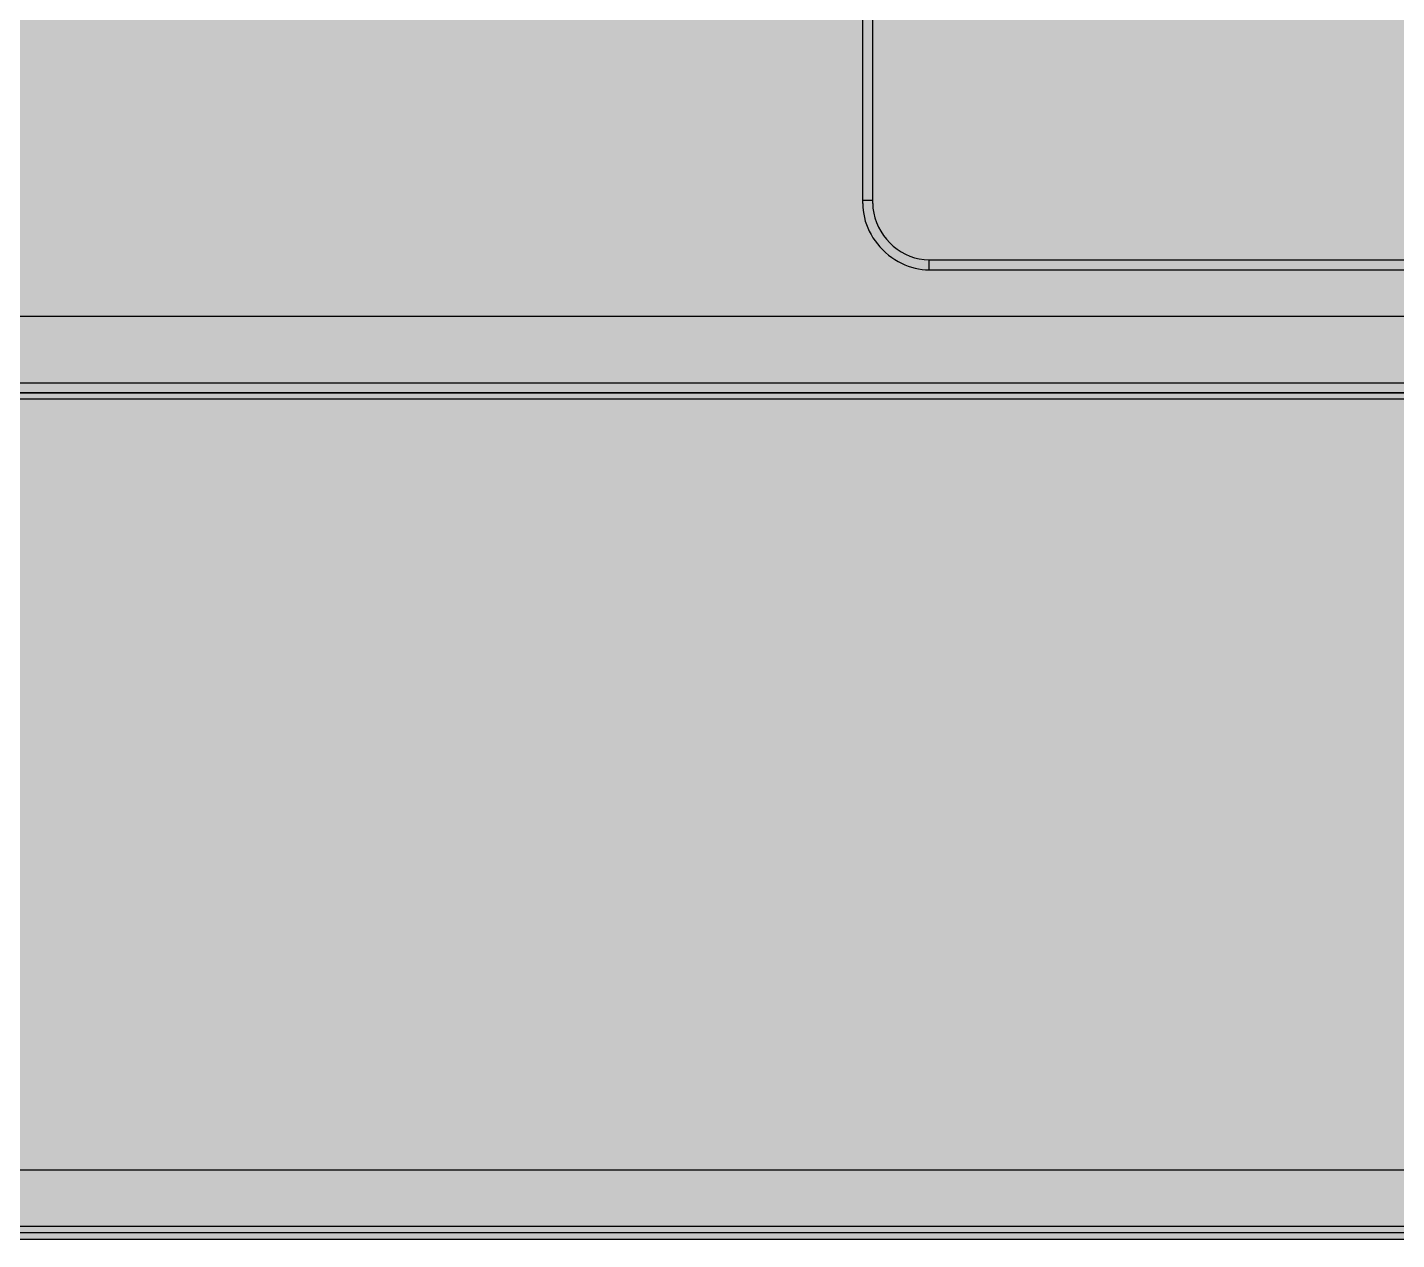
# Model space of a CAD drawing. Header units: millimetres. Extents: x 0 to 966, y -664 to 90.
# Drawn here: x 893.47 to 929.74, y -260 to -227.89 of the extents above; entities that cross this region are included whole.
import ezdxf

# ---------------------------------------------------------------- set-up
doc = ezdxf.new("R2010")
doc.units = ezdxf.units.MM
for name, color, linetype in [('HDL_BODY', 7, 'Continuous'), ('HDL_DETAIL', 7, 'Continuous'), ('HDL_PRINT', 7, 'Continuous')]:
    doc.layers.add(name, color=color, linetype=linetype)

# ---------------------------------------------------------------- blocks, each defined once
blk = doc.blocks.new('M_R16.10.1_FRONT')
at = {"layer": 'HDL_BODY', "true_color": 0x202126}
blk.add_hatch(color=250, dxfattribs=at).paths.add_polyline_path([(0, 0), (216, 0), (216, 90), (0, 90)])
at = {"layer": 'HDL_BODY', "true_color": 0x2a2a30}
blk.add_hatch(color=250, dxfattribs=at).paths.add_polyline_path([(0.4, 20.52), (215.6, 20.52), (215.6, 68.31), (0.4, 68.31)])
at = {"layer": 'HDL_BODY', "true_color": 0x23242a}
blk.add_hatch(color=250, dxfattribs=at).paths.add_polyline_path([(0.4, 0.5), (215.6, 0.5), (215.6, 19.8), (0.4, 19.8)])
at = {"layer": 'HDL_PRINT', "true_color": 0xdee1e9}
for points in [[(145.58, 31.936), (145.755, 31.936), (145.755, 30.968), (145.755, 30.902), (145.753, 30.837), (145.75, 30.774), (145.744, 30.714), (145.734, 30.659), (145.718, 30.609), (145.697, 30.565), (145.669, 30.529), (145.664, 30.491), (145.649, 30.453), (145.627, 30.415), (145.598, 30.377), (145.565, 30.339), (145.529, 30.302), (145.491, 30.265), (145.455, 30.235), (145.411, 30.213), (145.361, 30.197), (145.305, 30.187), (145.245, 30.18), (145.183, 30.177), (145.118, 30.176), (145.052, 30.176), (144.982, 30.176), (144.922, 30.178), (144.868, 30.183), (144.821, 30.192), (144.779, 30.208), (144.74, 30.232), (144.703, 30.265), (144.665, 30.302), (144.627, 30.339), (144.589, 30.377), (144.551, 30.415), (144.513, 30.453), (144.476, 30.491), (144.439, 30.529), (144.435, 30.565), (144.425, 30.609), (144.411, 30.659), (144.395, 30.714), (144.378, 30.774), (144.364, 30.837), (144.354, 30.902), (144.35, 30.968), (144.35, 31.936), (144.614, 31.936), (144.614, 30.968), (144.614, 30.897), (144.616, 30.836), (144.621, 30.783), (144.63, 30.735), (144.646, 30.693), (144.67, 30.653), (144.703, 30.615), (144.703, 30.578), (144.706, 30.551), (144.713, 30.529), (144.728, 30.506), (144.752, 30.478), (144.789, 30.44), (144.833, 30.44), (144.877, 30.44), (144.922, 30.44), (144.966, 30.44), (145.009, 30.44), (145.052, 30.44), (145.122, 30.44), (145.183, 30.442), (145.237, 30.447), (145.284, 30.457), (145.327, 30.472), (145.367, 30.496), (145.405, 30.529), (145.437, 30.562), (145.469, 30.597), (145.498, 30.636), (145.525, 30.682), (145.547, 30.736), (145.565, 30.8), (145.576, 30.877), (145.58, 30.968), (145.58, 31.936)], [(148.828, 30.44), (148.828, 30.176), (147.687, 30.176), (147.687, 30.228), (147.687, 30.276), (147.687, 30.315), (147.687, 30.341), (147.687, 30.351), (147.72, 30.389), (147.745, 30.427), (147.766, 30.465), (147.785, 30.503), (147.805, 30.541), (147.83, 30.578), (147.862, 30.615), (147.9, 30.653), (147.938, 30.691), (147.976, 30.728), (148.014, 30.766), (148.051, 30.804), (148.088, 30.841), (148.125, 30.879), (148.184, 30.935), (148.241, 30.984), (148.298, 31.029), (148.352, 31.069), (148.403, 31.106), (148.451, 31.14), (148.494, 31.172), (148.532, 31.203), (148.564, 31.233), (148.569, 31.27), (148.582, 31.307), (148.599, 31.345), (148.618, 31.382), (148.635, 31.42), (148.648, 31.457), (148.653, 31.494), (148.653, 31.532), (148.651, 31.57), (148.646, 31.608), (148.636, 31.646), (148.621, 31.684), (148.597, 31.721), (148.564, 31.758), (148.527, 31.763), (148.49, 31.776), (148.452, 31.793), (148.414, 31.812), (148.376, 31.83), (148.338, 31.842), (148.3, 31.847), (148.263, 31.842), (148.226, 31.828), (148.189, 31.805), (148.151, 31.777), (148.114, 31.744), (148.076, 31.709), (148.04, 31.672), (148.033, 31.665), (148.016, 31.646), (147.995, 31.616), (147.974, 31.58), (147.957, 31.538), (147.951, 31.494), (147.776, 31.494), (147.776, 31.557), (147.779, 31.612), (147.785, 31.661), (147.798, 31.704), (147.818, 31.743), (147.85, 31.78), (147.893, 31.814), (147.951, 31.847), (147.984, 31.88), (148.018, 31.912), (148.054, 31.942), (148.093, 31.968), (148.136, 31.99), (148.184, 32.008), (148.239, 32.019), (148.3, 32.022), (148.367, 32.019), (148.432, 32.008), (148.495, 31.99), (148.554, 31.968), (148.61, 31.942), (148.66, 31.912), (148.705, 31.88), (148.742, 31.847), (148.774, 31.809), (148.796, 31.769), (148.812, 31.727), (148.821, 31.68), (148.826, 31.626), (148.828, 31.565), (148.828, 31.494), (148.828, 31.443), (148.828, 31.395), (148.828, 31.356), (148.828, 31.329), (148.828, 31.319), (148.823, 31.282), (148.809, 31.244), (148.787, 31.207), (148.759, 31.169), (148.726, 31.131), (148.691, 31.093), (148.653, 31.054), (148.645, 31.022), (148.623, 30.989), (148.588, 30.957), (148.543, 30.923), (148.49, 30.89), (148.43, 30.857), (148.366, 30.824), (148.3, 30.79), (148.264, 30.725), (148.228, 30.677), (148.195, 30.641), (148.167, 30.613), (148.145, 30.588), (148.131, 30.561), (148.125, 30.529), (148.084, 30.52), (148.058, 30.498), (148.045, 30.471), (148.04, 30.449), (148.04, 30.44), (148.828, 30.44)], [(149.092, 30.704), (149.355, 30.704), (149.356, 30.666), (149.357, 30.628), (149.362, 30.591), (149.372, 30.553), (149.388, 30.516), (149.411, 30.478), (149.444, 30.44), (149.487, 30.402), (149.528, 30.377), (149.564, 30.362), (149.593, 30.354), (149.612, 30.351), (149.619, 30.351), (149.689, 30.356), (149.75, 30.368), (149.803, 30.386), (149.85, 30.405), (149.892, 30.422), (149.931, 30.435), (149.969, 30.44), (149.974, 30.483), (149.986, 30.533), (150.004, 30.588), (150.023, 30.644), (150.04, 30.699), (150.053, 30.748), (150.058, 30.79), (150.051, 30.841), (150.035, 30.898), (150.013, 30.956), (149.992, 31.006), (149.975, 31.041), (149.969, 31.054), (149.936, 31.088), (149.902, 31.12), (149.866, 31.15), (149.827, 31.177), (149.784, 31.2), (149.735, 31.217), (149.681, 31.229), (149.619, 31.233), (149.612, 31.226), (149.593, 31.21), (149.564, 31.188), (149.528, 31.167), (149.487, 31.15), (149.444, 31.144), (149.355, 31.054), (149.092, 31.054), (149.266, 31.936), (150.147, 31.936), (150.147, 31.758), (149.444, 31.758), (149.355, 31.233), (149.417, 31.265), (149.472, 31.296), (149.52, 31.326), (149.564, 31.353), (149.603, 31.375), (149.64, 31.393), (149.674, 31.404), (149.708, 31.408), (149.77, 31.404), (149.825, 31.393), (149.877, 31.375), (149.926, 31.353), (149.976, 31.326), (150.028, 31.296), (150.084, 31.265), (150.147, 31.233), (150.175, 31.195), (150.196, 31.151), (150.211, 31.1), (150.222, 31.045), (150.228, 30.985), (150.231, 30.922), (150.232, 30.857), (150.232, 30.79), (150.232, 30.72), (150.23, 30.66), (150.226, 30.607), (150.216, 30.56), (150.201, 30.518), (150.178, 30.478), (150.147, 30.44), (150.09, 30.385), (150.039, 30.336), (149.989, 30.294), (149.94, 30.258), (149.889, 30.228), (149.833, 30.205), (149.771, 30.189), (149.701, 30.179), (149.619, 30.176), (149.582, 30.18), (149.539, 30.191), (149.492, 30.208), (149.443, 30.231), (149.394, 30.258), (149.346, 30.287), (149.303, 30.319), (149.266, 30.351), (149.234, 30.384), (149.203, 30.419), (149.173, 30.456), (149.147, 30.495), (149.124, 30.539), (149.107, 30.588), (149.096, 30.642), (149.092, 30.704)], [(152.428, 30.176), (151.726, 31.936), (151.99, 31.936), (152.428, 30.704), (152.461, 30.666), (152.485, 30.628), (152.501, 30.591), (152.51, 30.553), (152.515, 30.516), (152.517, 30.478), (152.517, 30.44), (152.549, 30.478), (152.572, 30.516), (152.587, 30.553), (152.596, 30.591), (152.601, 30.628), (152.603, 30.666), (152.603, 30.704), (153.131, 31.936), (153.305, 31.936), (152.692, 30.176), (152.428, 30.176)], [(153.483, 30.879), (153.483, 31.144), (153.516, 31.177), (153.55, 31.209), (153.586, 31.238), (153.625, 31.265), (153.668, 31.287), (153.717, 31.304), (153.771, 31.315), (153.833, 31.319), (153.922, 31.233), (153.959, 31.232), (153.996, 31.231), (154.034, 31.226), (154.072, 31.216), (154.109, 31.2), (154.148, 31.177), (154.186, 31.144), (154.272, 31.144), (154.36, 31.144), (154.413, 31.144), (154.46, 31.144), (154.499, 31.144), (154.526, 31.144), (154.535, 31.144), (154.573, 31.181), (154.601, 31.209), (154.624, 31.232), (154.646, 31.255), (154.674, 31.282), (154.71, 31.319), (154.71, 31.054), (154.674, 31.018), (154.646, 30.991), (154.624, 30.968), (154.601, 30.945), (154.573, 30.917), (154.535, 30.879), (154.526, 30.879), (154.499, 30.879), (154.46, 30.879), (154.413, 30.879), (154.36, 30.879), (154.272, 30.879), (154.235, 30.884), (154.197, 30.897), (154.16, 30.914), (154.122, 30.933), (154.084, 30.951), (154.046, 30.963), (154.008, 30.968), (153.971, 31), (153.933, 31.023), (153.896, 31.038), (153.858, 31.048), (153.82, 31.052), (153.782, 31.054), (153.744, 31.054), (153.658, 31.054), (153.62, 31.018), (153.592, 30.991), (153.57, 30.968), (153.547, 30.945), (153.52, 30.917), (153.483, 30.879)], [(146.107, 30.176), (146.107, 31.144), (146.193, 31.144), (146.193, 30.968), (146.227, 31.001), (146.261, 31.032), (146.298, 31.062), (146.337, 31.088), (146.381, 31.111), (146.43, 31.128), (146.484, 31.14), (146.546, 31.144), (146.632, 31.144), (146.67, 31.106), (146.698, 31.081), (146.721, 31.066), (146.744, 31.058), (146.772, 31.055), (146.81, 31.054), (146.81, 30.968), (146.81, 30.924), (146.81, 30.893), (146.81, 30.866), (146.81, 30.834), (146.81, 30.79), (146.81, 30.176), (146.632, 30.176), (146.632, 30.79), (146.632, 30.879), (146.631, 30.923), (146.626, 30.949), (146.613, 30.963), (146.588, 30.968), (146.546, 30.968), (146.545, 30.977), (146.54, 30.999), (146.527, 31.024), (146.5, 31.046), (146.457, 31.054), (146.42, 31.048), (146.393, 31.032), (146.371, 31.011), (146.348, 30.991), (146.32, 30.975), (146.282, 30.968), (146.277, 30.93), (146.265, 30.892), (146.247, 30.854), (146.228, 30.816), (146.211, 30.779), (146.198, 30.741), (146.193, 30.704), (146.193, 30.176), (146.107, 30.176)], [(144.439, 29.032), (144.615, 29.032), (144.615, 27.272), (144.439, 27.272), (144.439, 29.032)], [(147.423, 27.272), (147.248, 27.272), (147.248, 28.68), (147.204, 28.636), (147.163, 28.595), (147.128, 28.559), (147.099, 28.53), (147.08, 28.511), (147.073, 28.504), (147.035, 28.471), (146.997, 28.448), (146.959, 28.432), (146.922, 28.423), (146.884, 28.418), (146.847, 28.416), (146.81, 28.416), (146.81, 28.592), (146.846, 28.621), (146.889, 28.644), (146.935, 28.663), (146.985, 28.68), (147.034, 28.697), (147.081, 28.716), (147.123, 28.739), (147.159, 28.768), (147.193, 28.806), (147.218, 28.843), (147.239, 28.881), (147.258, 28.919), (147.279, 28.957), (147.304, 28.994), (147.337, 29.032), (147.423, 29.032), (147.423, 27.272)], [(151.373, 27.272), (151.198, 27.272), (151.198, 28.68), (151.166, 28.643), (151.142, 28.607), (151.122, 28.574), (151.103, 28.546), (151.082, 28.523), (151.057, 28.509), (151.024, 28.504), (150.986, 28.471), (150.948, 28.448), (150.911, 28.432), (150.873, 28.423), (150.836, 28.418), (150.798, 28.416), (150.76, 28.416), (150.76, 28.592), (150.797, 28.621), (150.84, 28.644), (150.887, 28.663), (150.936, 28.68), (150.985, 28.697), (151.032, 28.716), (151.076, 28.739), (151.113, 28.768), (151.145, 28.806), (151.169, 28.843), (151.189, 28.881), (151.208, 28.919), (151.229, 28.957), (151.254, 28.994), (151.287, 29.032), (151.373, 29.032), (151.373, 27.272)], [(149.266, 27.272), (149.794, 27.888), (149.355, 28.504), (149.619, 28.504), (149.794, 28.24), (149.8, 28.203), (149.817, 28.175), (149.838, 28.152), (149.86, 28.129), (149.876, 28.102), (149.883, 28.064), (149.889, 28.102), (149.905, 28.129), (149.926, 28.152), (149.946, 28.175), (149.962, 28.203), (149.969, 28.24), (150.147, 28.504), (150.41, 28.504), (149.969, 27.976), (150.496, 27.272), (150.232, 27.272), (149.969, 27.624), (149.883, 27.8), (149.53, 27.272), (149.266, 27.272)], [(144.966, 27.272), (144.966, 28.152), (145.141, 28.152), (145.141, 28.064), (145.178, 28.097), (145.216, 28.12), (145.253, 28.136), (145.291, 28.145), (145.329, 28.15), (145.367, 28.152), (145.405, 28.152), (145.448, 28.152), (145.478, 28.152), (145.505, 28.152), (145.536, 28.152), (145.58, 28.152), (145.589, 28.151), (145.611, 28.146), (145.637, 28.133), (145.66, 28.107), (145.669, 28.064), (145.755, 27.976), (145.755, 27.966), (145.755, 27.94), (145.755, 27.9), (145.755, 27.852), (145.755, 27.8), (145.755, 27.272), (145.58, 27.272), (145.58, 27.8), (145.58, 27.844), (145.58, 27.875), (145.58, 27.902), (145.58, 27.933), (145.58, 27.976), (145.571, 27.977), (145.549, 27.982), (145.522, 27.995), (145.5, 28.021), (145.491, 28.064), (145.405, 28.064), (145.361, 28.064), (145.319, 28.061), (145.283, 28.053), (145.254, 28.038), (145.234, 28.013), (145.227, 27.976), (145.191, 27.969), (145.167, 27.95), (145.152, 27.921), (145.144, 27.885), (145.142, 27.844), (145.141, 27.8), (145.141, 27.272), (144.966, 27.272)]]:
    blk.add_hatch(color=254, dxfattribs=at).paths.add_polyline_path(points)
h = blk.add_hatch(color=254, dxfattribs=at)
h.paths.add_polyline_path([(150.496, 31.054), (150.496, 31.139), (150.496, 31.217), (150.496, 31.289), (150.496, 31.354), (150.496, 31.413), (150.496, 31.465), (150.496, 31.511), (150.496, 31.55), (150.496, 31.583), (150.529, 31.645), (150.562, 31.698), (150.595, 31.744), (150.628, 31.781), (150.661, 31.81), (150.694, 31.831), (150.727, 31.843), (150.76, 31.847), (150.77, 31.885), (150.797, 31.921), (150.836, 31.954), (150.883, 31.982), (150.932, 32.003), (150.981, 32.017), (151.024, 32.022), (151.062, 32.018), (151.099, 32.005), (151.137, 31.989), (151.174, 31.97), (151.212, 31.953), (151.249, 31.941), (151.287, 31.936), (151.324, 31.898), (151.351, 31.87), (151.374, 31.847), (151.396, 31.824), (151.424, 31.796), (151.462, 31.758), (151.495, 31.721), (151.519, 31.684), (151.535, 31.646), (151.544, 31.608), (151.549, 31.57), (151.551, 31.532), (151.551, 31.494), (151.58, 31.458), (151.601, 31.414), (151.616, 31.364), (151.626, 31.309), (151.633, 31.249), (151.636, 31.186), (151.637, 31.121), (151.637, 31.054), (151.633, 30.989), (151.624, 30.924), (151.61, 30.862), (151.594, 30.803), (151.578, 30.747), (151.565, 30.697), (151.555, 30.652), (151.551, 30.615), (151.522, 30.553), (151.498, 30.499), (151.479, 30.45), (151.462, 30.406), (151.445, 30.367), (151.426, 30.331), (151.403, 30.297), (151.373, 30.265), (151.336, 30.26), (151.297, 30.247), (151.255, 30.23), (151.208, 30.211), (151.154, 30.193), (151.094, 30.181), (151.024, 30.176), (150.962, 30.18), (150.907, 30.191), (150.859, 30.208), (150.815, 30.231), (150.776, 30.258), (150.739, 30.287), (150.705, 30.319), (150.671, 30.351), (150.624, 30.407), (150.586, 30.467), (150.556, 30.531), (150.534, 30.599), (150.518, 30.67), (150.507, 30.744), (150.501, 30.82), (150.498, 30.897), (150.496, 30.975), (150.496, 31.054)])
h.paths.add_polyline_path([(150.671, 31.054), (150.674, 30.97), (150.682, 30.892), (150.694, 30.82), (150.708, 30.755), (150.723, 30.697), (150.737, 30.645), (150.749, 30.6), (150.757, 30.561), (150.76, 30.529), (150.798, 30.491), (150.836, 30.455), (150.873, 30.421), (150.911, 30.393), (150.948, 30.371), (150.986, 30.356), (151.024, 30.351), (151.062, 30.356), (151.099, 30.371), (151.137, 30.393), (151.174, 30.421), (151.212, 30.455), (151.249, 30.491), (151.287, 30.529), (151.313, 30.561), (151.333, 30.6), (151.348, 30.645), (151.359, 30.697), (151.366, 30.755), (151.37, 30.82), (151.372, 30.892), (151.373, 30.97), (151.373, 31.054), (151.373, 31.155), (151.373, 31.246), (151.371, 31.327), (151.368, 31.399), (151.363, 31.462), (151.355, 31.518), (151.344, 31.566), (151.329, 31.608), (151.311, 31.643), (151.287, 31.672), (151.249, 31.709), (151.212, 31.744), (151.174, 31.777), (151.137, 31.805), (151.099, 31.828), (151.062, 31.842), (151.024, 31.847), (150.986, 31.842), (150.948, 31.828), (150.911, 31.805), (150.873, 31.777), (150.836, 31.744), (150.798, 31.709), (150.76, 31.672), (150.757, 31.639), (150.749, 31.599), (150.737, 31.551), (150.723, 31.494), (150.708, 31.428), (150.694, 31.352), (150.682, 31.265), (150.674, 31.166), (150.671, 31.054)])
h = blk.add_hatch(color=254, dxfattribs=at)
h.paths.add_polyline_path([(147.159, 31.233), (147.159, 31.494), (147.423, 31.494), (147.423, 31.233), (147.159, 31.233)])
h.paths.add_polyline_path([(147.159, 30.176), (147.159, 30.44), (147.423, 30.44), (147.423, 30.176), (147.159, 30.176)])
h = blk.add_hatch(color=254, dxfattribs=at)
h.paths.add_polyline_path([(149.092, 28.592), (148.917, 28.592), (148.91, 28.63), (148.894, 28.657), (148.872, 28.68), (148.851, 28.703), (148.834, 28.731), (148.828, 28.768), (148.791, 28.805), (148.764, 28.83), (148.741, 28.845), (148.719, 28.853), (148.691, 28.856), (148.653, 28.856), (148.615, 28.856), (148.577, 28.854), (148.54, 28.849), (148.502, 28.84), (148.465, 28.824), (148.427, 28.801), (148.389, 28.768), (148.383, 28.761), (148.366, 28.742), (148.345, 28.713), (148.323, 28.677), (148.307, 28.636), (148.3, 28.592), (148.272, 28.555), (148.251, 28.511), (148.235, 28.461), (148.225, 28.405), (148.219, 28.345), (148.216, 28.283), (148.215, 28.218), (148.214, 28.152), (148.246, 28.19), (148.271, 28.225), (148.291, 28.258), (148.31, 28.287), (148.331, 28.309), (148.356, 28.323), (148.389, 28.328), (148.427, 28.361), (148.465, 28.384), (148.502, 28.4), (148.54, 28.409), (148.577, 28.414), (148.615, 28.416), (148.653, 28.416), (148.69, 28.412), (148.733, 28.401), (148.78, 28.384), (148.829, 28.361), (148.878, 28.334), (148.924, 28.305), (148.967, 28.273), (149.003, 28.24), (149.036, 28.203), (149.068, 28.159), (149.098, 28.109), (149.125, 28.053), (149.148, 27.994), (149.165, 27.931), (149.176, 27.866), (149.18, 27.8), (149.176, 27.763), (149.163, 27.725), (149.145, 27.687), (149.127, 27.649), (149.109, 27.612), (149.096, 27.574), (149.092, 27.536), (149.058, 27.499), (149.033, 27.461), (149.012, 27.423), (148.994, 27.386), (148.973, 27.348), (148.949, 27.31), (148.917, 27.272), (148.878, 27.272), (148.839, 27.272), (148.797, 27.272), (148.749, 27.272), (148.696, 27.272), (148.635, 27.272), (148.564, 27.272), (148.502, 27.273), (148.446, 27.275), (148.395, 27.282), (148.345, 27.294), (148.295, 27.315), (148.243, 27.347), (148.187, 27.39), (148.125, 27.448), (148.102, 27.48), (148.084, 27.521), (148.069, 27.57), (148.058, 27.627), (148.05, 27.69), (148.045, 27.759), (148.042, 27.831), (148.04, 27.907), (148.04, 27.985), (148.04, 28.064), (148.04, 28.158), (148.041, 28.247), (148.043, 28.333), (148.048, 28.413), (148.056, 28.49), (148.068, 28.562), (148.085, 28.629), (148.107, 28.692), (148.135, 28.751), (148.171, 28.806), (148.214, 28.856), (148.251, 28.889), (148.295, 28.921), (148.345, 28.95), (148.4, 28.977), (148.46, 28.999), (148.523, 29.017), (148.587, 29.028), (148.653, 29.032), (148.696, 29.032), (148.746, 29.03), (148.801, 29.025), (148.857, 29.016), (148.911, 29), (148.961, 28.977), (149.003, 28.944), (149.036, 28.906), (149.059, 28.867), (149.075, 28.824), (149.085, 28.777), (149.089, 28.723), (149.091, 28.662), (149.092, 28.592)])
h.paths.add_polyline_path([(148.214, 27.8), (148.221, 27.793), (148.237, 27.774), (148.257, 27.745), (148.278, 27.709), (148.294, 27.668), (148.3, 27.624), (148.307, 27.587), (148.323, 27.559), (148.345, 27.536), (148.366, 27.514), (148.383, 27.486), (148.389, 27.448), (148.442, 27.448), (148.489, 27.448), (148.528, 27.448), (148.554, 27.448), (148.564, 27.448), (148.602, 27.449), (148.64, 27.45), (148.678, 27.455), (148.716, 27.465), (148.753, 27.48), (148.791, 27.504), (148.828, 27.536), (148.861, 27.574), (148.884, 27.612), (148.9, 27.649), (148.91, 27.687), (148.915, 27.725), (148.916, 27.763), (148.917, 27.8), (148.916, 27.87), (148.915, 27.93), (148.91, 27.978), (148.9, 28.016), (148.884, 28.043), (148.861, 28.059), (148.828, 28.064), (148.791, 28.102), (148.753, 28.138), (148.716, 28.17), (148.678, 28.198), (148.64, 28.221), (148.602, 28.235), (148.564, 28.24), (148.527, 28.235), (148.49, 28.221), (148.452, 28.198), (148.414, 28.17), (148.376, 28.138), (148.338, 28.102), (148.3, 28.064), (148.296, 28.059), (148.283, 28.043), (148.266, 28.016), (148.248, 27.978), (148.231, 27.93), (148.219, 27.87), (148.214, 27.8)])
h = blk.add_hatch(color=254, dxfattribs=at)
h.paths.add_polyline_path([(151.99, 28.152), (151.99, 28.218), (151.99, 28.283), (151.99, 28.345), (151.99, 28.405), (151.99, 28.461), (151.99, 28.511), (151.99, 28.555), (151.99, 28.592), (152.023, 28.654), (152.056, 28.709), (152.089, 28.758), (152.122, 28.801), (152.154, 28.84), (152.187, 28.877), (152.22, 28.911), (152.253, 28.944), (152.29, 28.977), (152.328, 29), (152.365, 29.016), (152.403, 29.025), (152.441, 29.03), (152.479, 29.032), (152.517, 29.032), (152.554, 29.032), (152.592, 29.03), (152.629, 29.025), (152.667, 29.016), (152.705, 29), (152.743, 28.977), (152.781, 28.944), (152.818, 28.939), (152.853, 28.925), (152.886, 28.902), (152.914, 28.874), (152.936, 28.841), (152.951, 28.805), (152.956, 28.768), (152.988, 28.763), (153.01, 28.746), (153.026, 28.719), (153.035, 28.682), (153.04, 28.633), (153.041, 28.574), (153.042, 28.504), (153.075, 28.466), (153.098, 28.427), (153.114, 28.384), (153.124, 28.337), (153.129, 28.284), (153.13, 28.222), (153.131, 28.152), (153.131, 28.067), (153.13, 27.989), (153.127, 27.918), (153.123, 27.852), (153.115, 27.794), (153.104, 27.742), (153.089, 27.696), (153.068, 27.657), (153.042, 27.624), (153.037, 27.582), (153.023, 27.533), (153.001, 27.484), (152.973, 27.437), (152.94, 27.397), (152.905, 27.37), (152.867, 27.36), (152.83, 27.328), (152.791, 27.304), (152.748, 27.289), (152.701, 27.279), (152.648, 27.274), (152.587, 27.273), (152.517, 27.272), (152.455, 27.273), (152.4, 27.275), (152.351, 27.282), (152.308, 27.294), (152.268, 27.315), (152.232, 27.347), (152.198, 27.39), (152.165, 27.448), (152.121, 27.477), (152.085, 27.513), (152.057, 27.558), (152.035, 27.61), (152.018, 27.669), (152.006, 27.735), (151.998, 27.807), (151.993, 27.886), (151.991, 27.969), (151.99, 28.058), (151.99, 28.152)])
h.paths.add_polyline_path([(152.165, 28.152), (152.168, 28.041), (152.176, 27.943), (152.188, 27.856), (152.202, 27.779), (152.216, 27.713), (152.23, 27.657), (152.242, 27.609), (152.25, 27.569), (152.253, 27.536), (152.29, 27.504), (152.328, 27.48), (152.365, 27.465), (152.403, 27.455), (152.441, 27.45), (152.479, 27.449), (152.517, 27.448), (152.554, 27.449), (152.592, 27.45), (152.629, 27.455), (152.667, 27.465), (152.705, 27.48), (152.743, 27.504), (152.781, 27.536), (152.804, 27.565), (152.823, 27.6), (152.837, 27.642), (152.848, 27.69), (152.856, 27.745), (152.861, 27.809), (152.865, 27.881), (152.866, 27.961), (152.867, 28.052), (152.867, 28.152), (152.867, 28.237), (152.866, 28.315), (152.864, 28.387), (152.859, 28.452), (152.852, 28.511), (152.841, 28.563), (152.826, 28.608), (152.807, 28.647), (152.781, 28.68), (152.743, 28.717), (152.705, 28.753), (152.667, 28.786), (152.629, 28.814), (152.592, 28.837), (152.554, 28.851), (152.517, 28.856), (152.473, 28.85), (152.432, 28.833), (152.395, 28.812), (152.366, 28.791), (152.346, 28.774), (152.339, 28.768), (152.314, 28.715), (152.288, 28.662), (152.264, 28.607), (152.241, 28.551), (152.22, 28.493), (152.201, 28.432), (152.186, 28.368), (152.175, 28.301), (152.167, 28.229), (152.165, 28.152)])
h = blk.add_hatch(color=254, dxfattribs=at)
h.paths.add_polyline_path([(153.22, 27.272), (153.922, 29.032), (154.186, 29.032), (154.888, 27.272), (154.624, 27.272), (154.449, 27.8), (153.658, 27.8), (153.483, 27.272), (153.22, 27.272)])
h.paths.add_polyline_path([(153.744, 27.976), (154.36, 27.976), (154.186, 28.504), (154.152, 28.541), (154.12, 28.584), (154.09, 28.631), (154.063, 28.68), (154.041, 28.729), (154.023, 28.776), (154.012, 28.819), (154.008, 28.856), (154.008, 28.813), (154.006, 28.763), (154.001, 28.708), (153.992, 28.652), (153.976, 28.597), (153.954, 28.547), (153.922, 28.504), (153.744, 27.976)])
h = blk.add_hatch(color=254, dxfattribs=at)
h.paths.add_polyline_path([(146.107, 28.328), (146.107, 28.504), (146.282, 28.504), (146.282, 28.328), (146.107, 28.328)])
h.paths.add_polyline_path([(146.107, 27.272), (146.107, 27.536), (146.282, 27.536), (146.282, 27.272), (146.107, 27.272)])
at = {"layer": 'HDL_DETAIL', "color": 251, "true_color": 0x52555c}
for points in [[(0.263, 90), (215.91, 90), (215.91, 0.176), (0.263, 0.176), (0.263, 90)], [(0, 89.824), (215.999, 89.824), (215.999, 0), (0, 0), (0, 89.824)], [(0, 67.565), (215.999, 67.565), (215.999, 22.258), (0, 22.258), (0, 67.565)], [(0.263, 67.741), (215.91, 67.741), (215.91, 22.434), (0.263, 22.434), (0.263, 67.741)], [(165.861, 27.448), (165.861, 27.448)]]:
    blk.add_lwpolyline(points, close=True, dxfattribs=at)
for points in [[(165.598, 27.448), (165.598, 62.902)], [(165.861, 27.448), (165.861, 34.662)], [(165.598, 27.536), (165.861, 27.536)], [(165.598, 27.448), (165.6, 27.354), (165.609, 27.26), (165.622, 27.166), (165.641, 27.073), (165.665, 26.981), (165.695, 26.89), (165.73, 26.8), (165.771, 26.711), (165.817, 26.623), (165.868, 26.538), (165.924, 26.454), (165.986, 26.373), (166.053, 26.294), (166.125, 26.217), (166.202, 26.144), (166.281, 26.077), (166.363, 26.015), (166.446, 25.958), (166.532, 25.907), (166.619, 25.861), (166.708, 25.821), (166.798, 25.786), (166.889, 25.756), (166.981, 25.732), (167.074, 25.713), (167.167, 25.7), (167.261, 25.692), (167.355, 25.689)], [(165.861, 27.448), (165.868, 27.317), (165.887, 27.189), (165.917, 27.063), (165.959, 26.94), (166.011, 26.822), (166.073, 26.709), (166.144, 26.601), (166.224, 26.499), (166.311, 26.404), (166.407, 26.316), (166.508, 26.236), (166.616, 26.165), (166.729, 26.103), (166.847, 26.05), (166.97, 26.009), (167.095, 25.978), (167.224, 25.959), (167.355, 25.953)], [(167.355, 25.689), (167.355, 25.953)], [(167.355, 25.953), (212.399, 25.953)], [(167.355, 25.689), (212.399, 25.689)], [(0.702, 24.457), (214.506, 24.457)], [(0.702, 24.457), (214.506, 24.457)], [(0.702, 24.457), (214.506, 24.457)], [(0.702, 24.457), (214.506, 24.457)], [(0.702, 24.457), (214.506, 24.457)], [(0.702, 24.457), (214.506, 24.457)], [(0.702, 24.457), (214.506, 24.457)], [(0.702, 24.457), (214.506, 24.457)], [(0.702, 24.457), (214.506, 24.457)], [(0.702, 24.457), (214.506, 24.457)], [(0.702, 24.457), (214.506, 24.457)], [(0.702, 24.457), (214.506, 24.457)], [(0.702, 24.457), (214.506, 24.457)], [(0.702, 24.457), (214.506, 24.457)], [(0.702, 24.457), (214.506, 24.457)], [(0.702, 24.457), (214.506, 24.457)], [(0.702, 24.457), (214.506, 24.457)], [(0.702, 24.457), (214.506, 24.457)], [(0.702, 24.457), (214.506, 24.457)], [(0.702, 24.457), (214.506, 24.457)], [(0.702, 24.457), (215.999, 24.457)], [(0.614, 22.698), (214.506, 22.698)], [(0.614, 22.698), (214.506, 22.698)], [(0.614, 22.698), (214.506, 22.698)], [(0.614, 22.698), (214.506, 22.698)], [(0.614, 22.698), (214.506, 22.698)], [(0.614, 22.698), (214.506, 22.698)], [(0.614, 22.698), (214.506, 22.698)], [(0.614, 22.698), (214.506, 22.698)], [(0.614, 22.698), (214.506, 22.698)], [(0.614, 22.698), (214.506, 22.698)], [(0.614, 22.698), (214.506, 22.698)], [(0.614, 22.698), (214.506, 22.698)], [(0.614, 22.698), (214.506, 22.698)], [(0.614, 22.698), (214.506, 22.698)], [(0.614, 22.698), (214.506, 22.698)], [(0.614, 22.698), (214.506, 22.698)], [(0.614, 22.698), (214.506, 22.698)], [(0.614, 22.698), (214.506, 22.698)], [(0.614, 22.698), (214.506, 22.698)], [(0.614, 22.698), (214.506, 22.698)], [(0.614, 22.698), (215.999, 22.698)], [(0.351, 22.434), (214.858, 22.434)], [(0.351, 22.434), (214.858, 22.434)], [(0.351, 22.434), (214.858, 22.434)], [(0.351, 22.434), (214.858, 22.434)], [(0.351, 22.434), (214.858, 22.434)], [(0.351, 22.434), (214.858, 22.434)], [(0.351, 22.434), (214.858, 22.434)], [(0.351, 22.434), (214.858, 22.434)], [(0.351, 22.434), (214.858, 22.434)], [(0.351, 22.434), (214.858, 22.434)], [(0.351, 22.434), (214.858, 22.434)], [(0.351, 22.434), (214.858, 22.434)], [(0.351, 22.434), (214.858, 22.434)], [(0.351, 22.434), (214.858, 22.434)], [(0.351, 22.434), (214.858, 22.434)], [(0.351, 22.434), (214.858, 22.434)], [(0.351, 22.434), (214.858, 22.434)], [(0.351, 22.434), (214.858, 22.434)], [(0.351, 22.434), (214.858, 22.434)], [(0.351, 22.434), (214.858, 22.434)], [(0.351, 22.434), (215.91, 22.434)], [(0.351, 1.847), (205.112, 1.847)], [(0.263, 0.352), (215.91, 0.352)]]:
    blk.add_lwpolyline(points, dxfattribs=at)

msp = doc.modelspace()

# ---------------------------------------------------------------- block references
msp.add_blockref('M_R16.10.1_FRONT', (750, -260))

doc.saveas('drawing.dxf')
